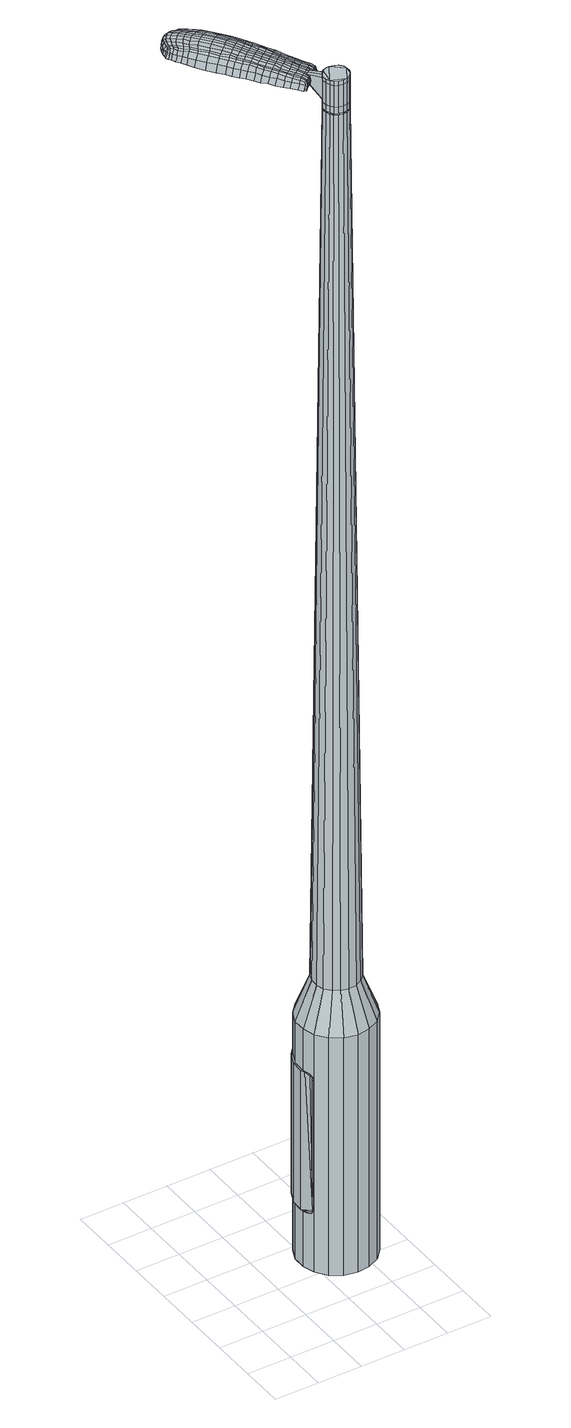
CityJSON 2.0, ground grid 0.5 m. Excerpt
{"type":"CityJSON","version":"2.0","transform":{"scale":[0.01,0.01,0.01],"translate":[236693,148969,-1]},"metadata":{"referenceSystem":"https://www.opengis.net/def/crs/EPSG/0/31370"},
"CityObjects":{
"object1":{"type":"GenericCityObject","attributes":{"cluster":233,"mean_distance_to_centroid":0.171,"new_centroid_x":236694.35,"new_centroid_y":148970.23,"mean_distance_to_camera":6.38,"H1":1.44,"H2":1.39,"Z_final":109.86,"cluster2":-1,"proj_x":236698.28,"proj_y":148967.22,"id_line":81431,"bearing_l":37.39,"distance":4.95,"orientation":"left","G_obj":127.39},"geometry":[{"type":"MultiSurface","lod":"2","boundaries":[[[0,1,2,3]],[[1,4,5,2]],[[4,6,7,5]],[[6,8,9,7]],[[8,10,11,9]],[[10,12,13,11]],[[12,14,15,13]],[[14,16,17,15]],[[16,18,19,17]],[[18,20,21,19]],[[20,22,23,21]],[[22,24,25,23]],[[24,26,27,25]],[[26,28,29,27]],[[28,30,31,29]],[[30,32,33,31]],[[32,34,35,33]],[[34,0,3,35]],[[36,37,38,39]],[[38,40,41,42]],[[41,43,42]],[[42,44,45,46]],[[45,47,46]],[[46,48,49,50]],[[49,51,50]],[[42,46,50,38]],[[50,52,39,38]],[[53,36,39]],[[2,5,7,35]],[[7,9,11,15]],[[11,13,15]],[[15,17,19,23]],[[19,21,23]],[[23,25,27,31]],[[27,29,31]],[[15,23,31,7]],[[31,33,35,7]],[[3,2,35]],[[1,0,54,55]],[[0,34,56,54]],[[34,32,57,56]],[[32,30,58,57]],[[30,28,59,58]],[[28,26,60,59]],[[26,24,61,60]],[[24,22,62,61]],[[22,20,63,62]],[[20,18,64,63]],[[18,16,65,64]],[[16,14,66,65]],[[14,12,67,66]],[[12,10,68,67]],[[10,8,69,68]],[[8,6,70,69]],[[6,4,71,70]],[[4,1,55,71]],[[55,54,72,73]],[[54,56,74,72]],[[56,57,75,74]],[[57,58,76,75]],[[58,59,77,76]],[[59,60,78,77]],[[60,61,79,78]],[[61,62,80,79]],[[62,63,81,80]],[[63,64,82,81]],[[64,65,83,82]],[[65,66,84,83]],[[66,67,85,84]],[[67,68,86,85]],[[68,69,87,86]],[[69,70,88,87]],[[70,71,89,88]],[[71,55,73,89]],[[90,91,92,93]],[[94,95,91,90]],[[96,97,95,94]],[[98,99,97,96]],[[77,100,99,98]],[[101,102,100,77]],[[103,104,102,101]],[[80,105,104,103]],[[106,107,105,80]],[[108,109,107,106]],[[110,111,109,108]],[[112,113,111,110]],[[114,115,113,112]],[[116,117,115,114]],[[118,119,117,116]],[[120,121,119,118]],[[89,122,121,120]],[[93,92,122,89]],[[123,124,125,126]],[[127,123,126,128]],[[129,127,128,130]],[[131,129,130,132]],[[133,131,132,134]],[[135,133,134,136]],[[137,135,136,138]],[[139,137,138,140]],[[141,139,140,142]],[[143,141,142,144]],[[145,143,144,146]],[[147,145,146,148]],[[149,147,148,150]],[[151,149,150,152]],[[153,151,152,154]],[[155,153,154,156]],[[73,72,90,93]],[[72,74,94,90]],[[74,75,96,94]],[[75,76,98,96]],[[76,77,98]],[[78,101,77]],[[78,79,103,101]],[[79,80,103]],[[81,106,80]],[[81,82,108,106]],[[82,83,110,108]],[[83,84,112,110]],[[84,85,114,112]],[[85,86,116,114]],[[86,87,118,116]],[[87,88,120,118]],[[88,89,120]],[[73,93,89]],[[157,158,92,91]],[[158,122,92]],[[159,121,122]],[[159,160,119,121]],[[160,161,117,119]],[[161,162,115,117]],[[162,163,113,115]],[[163,164,111,113]],[[164,165,109,111]],[[165,166,107,109]],[[166,105,107]],[[167,104,105]],[[167,168,102,104]],[[168,100,102]],[[169,99,100]],[[169,170,97,99]],[[170,171,95,97]],[[171,157,91,95]],[[39,52,155,172]],[[158,157,173,156]],[[53,39,172,124]],[[157,171,125,173]],[[36,53,124,123]],[[171,170,126,125]],[[37,36,123,127]],[[170,169,128,126]],[[38,37,127,129]],[[169,100,130,128]],[[40,38,129,131]],[[100,168,132,130]],[[41,40,131,133]],[[168,167,134,132]],[[43,41,133,135]],[[167,105,136,134]],[[42,43,135,137]],[[105,166,138,136]],[[44,42,137,139]],[[166,165,140,138]],[[45,44,139,141]],[[165,164,142,140]],[[47,45,141,143]],[[164,163,144,142]],[[46,47,143,145]],[[163,162,146,144]],[[48,46,145,147]],[[162,161,148,146]],[[49,48,147,149]],[[161,160,150,148]],[[51,49,149,151]],[[160,159,152,150]],[[50,51,151,153]],[[159,122,154,152]],[[52,50,153,155]],[[122,158,156,154]],[[155,156,174,175]],[[156,173,176,174]],[[173,125,177,176]],[[125,124,178,177]],[[124,172,179,178]],[[172,155,175,179]],[[180,181,182,183]],[[184,180,183,185]],[[180,184,186,187]],[[181,180,187,188]],[[189,190,191,192]],[[193,189,192,194]],[[189,193,195,196]],[[190,189,196,197]],[[198,199,200,201]],[[202,198,201,203]],[[198,202,204,205]],[[199,198,205,206]],[[207,208,209,210]],[[211,207,210,212]],[[207,211,213,214]],[[208,207,214,215]],[[216,217,218,219]],[[220,216,219,221]],[[216,220,222,223]],[[217,216,223,224]],[[225,226,227,228]],[[229,225,228,230]],[[225,229,231,232]],[[226,225,232,233]],[[234,235,236,237]],[[226,234,237,227]],[[234,226,233,238]],[[235,234,238,239]],[[240,241,242,243]],[[235,240,243,236]],[[240,235,239,244]],[[241,240,244,245]],[[246,184,185,247]],[[241,246,247,242]],[[246,241,245,248]],[[184,246,248,186]],[[249,250,251,252]],[[253,249,252,254]],[[249,253,255,256]],[[250,249,256,257]],[[258,259,260,261]],[[250,258,261,251]],[[258,250,257,262]],[[259,258,262,263]],[[264,265,266,267]],[[259,264,267,260]],[[264,259,263,268]],[[265,264,268,269]],[[270,271,272,273]],[[265,270,273,266]],[[270,265,269,274]],[[271,270,274,275]],[[276,181,188,277]],[[271,276,277,272]],[[276,271,275,278]],[[181,276,278,182]],[[279,280,281,282]],[[283,279,282,284]],[[279,283,285,286]],[[280,279,286,287]],[[288,289,290,291]],[[280,288,291,281]],[[288,280,287,292]],[[289,288,292,293]],[[294,295,296,297]],[[289,294,297,290]],[[294,289,293,298]],[[295,294,298,299]],[[300,193,194,301]],[[295,300,301,296]],[[300,295,299,302]],[[193,300,302,195]],[[303,304,305,306]],[[307,303,306,308]],[[303,307,309,310]],[[304,303,310,311]],[[312,313,314,315]],[[304,312,315,305]],[[312,304,311,316]],[[313,312,316,317]],[[318,319,320,321]],[[313,318,321,314]],[[318,313,317,322]],[[319,318,322,323]],[[324,325,326,327]],[[319,324,327,320]],[[324,319,323,328]],[[325,324,328,329]],[[330,190,197,331]],[[325,330,331,326]],[[330,325,329,332]],[[190,330,332,191]],[[333,219,218,334]],[[335,333,334,336]],[[333,335,337,338]],[[219,333,338,221]],[[339,335,336,340]],[[341,339,340,342]],[[339,341,343,344]],[[335,339,344,337]],[[345,341,342,346]],[[347,345,346,348]],[[345,347,349,350]],[[341,345,350,343]],[[351,347,348,352]],[[353,351,352,354]],[[351,353,355,356]],[[347,351,356,349]],[[357,353,354,358]],[[208,357,358,209]],[[357,208,215,359]],[[353,357,359,355]],[[360,361,206,205]],[[362,360,205,204]],[[360,362,363,364]],[[361,360,364,365]],[[366,367,365,364]],[[368,366,364,363]],[[366,368,369,370]],[[367,366,370,371]],[[372,373,371,370]],[[374,372,370,369]],[[372,374,375,376]],[[373,372,376,377]],[[378,379,377,376]],[[380,378,376,375]],[[378,380,213,211]],[[379,378,211,212]],[[381,382,383,384]],[[283,381,384,285]],[[381,283,284,385]],[[382,381,385,386]],[[387,202,203,388]],[[382,387,388,383]],[[387,382,386,389]],[[202,387,389,204]],[[390,391,392,393]],[[229,390,393,231]],[[390,229,230,394]],[[391,390,394,395]],[[396,397,398,399]],[[391,396,399,392]],[[396,391,395,400]],[[397,396,400,401]],[[402,199,206,403]],[[397,402,403,398]],[[402,397,401,404]],[[199,402,404,200]],[[405,406,407,408]],[[187,405,408,188]],[[405,187,186,409]],[[406,405,409,410]],[[411,412,413,414]],[[406,411,414,407]],[[411,406,410,415]],[[412,411,415,416]],[[417,210,209,418]],[[412,417,418,413]],[[417,412,416,419]],[[210,417,419,212]],[[420,421,422,423]],[[192,420,423,194]],[[420,192,191,424]],[[421,420,424,425]],[[426,214,213,427]],[[421,426,427,422]],[[426,421,425,428]],[[214,426,428,215]],[[429,430,431,432]],[[307,429,432,309]],[[429,307,308,433]],[[430,429,433,434]],[[435,220,221,436]],[[430,435,436,431]],[[435,430,434,437]],[[220,435,437,222]],[[438,439,440,441]],[[253,438,441,255]],[[438,253,254,442]],[[439,438,442,443]],[[444,445,446,447]],[[439,444,447,440]],[[444,439,443,448]],[[445,444,448,449]],[[450,217,224,451]],[[445,450,451,446]],[[450,445,449,452]],[[217,450,452,218]],[[453,454,443,442]],[[252,453,442,254]],[[453,252,251,455]],[[454,453,455,456]],[[457,458,449,448]],[[454,457,448,443]],[[457,454,456,459]],[[458,457,459,460]],[[461,334,218,452]],[[458,461,452,449]],[[461,458,460,462]],[[334,461,462,336]],[[463,464,465,466]],[[310,463,466,311]],[[463,310,309,432]],[[464,463,432,431]],[[467,338,337,468]],[[464,467,468,465]],[[467,464,431,436]],[[338,467,436,221]],[[469,470,456,455]],[[261,469,455,251]],[[469,261,260,471]],[[470,469,471,472]],[[473,474,460,459]],[[470,473,459,456]],[[473,470,472,475]],[[474,473,475,476]],[[477,340,336,462]],[[474,477,462,460]],[[477,474,476,478]],[[340,477,478,342]],[[479,480,481,482]],[[316,479,482,317]],[[479,316,311,466]],[[480,479,466,465]],[[483,344,343,484]],[[480,483,484,481]],[[483,480,465,468]],[[344,483,468,337]],[[485,486,472,471]],[[267,485,471,260]],[[485,267,266,487]],[[486,485,487,488]],[[489,490,476,475]],[[486,489,475,472]],[[489,486,488,491]],[[490,489,491,492]],[[493,346,342,478]],[[490,493,478,476]],[[493,490,492,494]],[[346,493,494,348]],[[495,496,497,498]],[[322,495,498,323]],[[495,322,317,482]],[[496,495,482,481]],[[499,350,349,500]],[[496,499,500,497]],[[499,496,481,484]],[[350,499,484,343]],[[501,502,488,487]],[[273,501,487,266]],[[501,273,272,503]],[[502,501,503,504]],[[505,506,492,491]],[[502,505,491,488]],[[505,502,504,507]],[[506,505,507,508]],[[509,352,348,494]],[[506,509,494,492]],[[509,506,508,510]],[[352,509,510,354]],[[511,512,513,514]],[[328,511,514,329]],[[511,328,323,498]],[[512,511,498,497]],[[515,356,355,516]],[[512,515,516,513]],[[515,512,497,500]],[[356,515,500,349]],[[517,518,504,503]],[[277,517,503,272]],[[517,277,188,408]],[[518,517,408,407]],[[519,520,508,507]],[[518,519,507,504]],[[519,518,407,414]],[[520,519,414,413]],[[521,358,354,510]],[[520,521,510,508]],[[521,520,413,418]],[[358,521,418,209]],[[522,523,425,424]],[[332,522,424,191]],[[522,332,329,514]],[[523,522,514,513]],[[524,359,215,428]],[[523,524,428,425]],[[524,523,513,516]],[[359,524,516,355]],[[525,526,386,385]],[[282,525,385,284]],[[525,282,281,527]],[[526,525,527,528]],[[529,362,204,389]],[[526,529,389,386]],[[529,526,528,530]],[[362,529,530,363]],[[531,532,533,534]],[[232,531,534,233]],[[531,232,231,393]],[[532,531,393,392]],[[535,536,537,538]],[[532,535,538,533]],[[535,532,392,399]],[[536,535,399,398]],[[539,361,365,540]],[[536,539,540,537]],[[539,536,398,403]],[[361,539,403,206]],[[541,542,528,527]],[[291,541,527,281]],[[541,291,290,543]],[[542,541,543,544]],[[545,368,363,530]],[[542,545,530,528]],[[545,542,544,546]],[[368,545,546,369]],[[547,548,549,550]],[[238,547,550,239]],[[547,238,233,534]],[[548,547,534,533]],[[551,552,553,554]],[[548,551,554,549]],[[551,548,533,538]],[[552,551,538,537]],[[555,367,371,556]],[[552,555,556,553]],[[555,552,537,540]],[[367,555,540,365]],[[557,558,544,543]],[[297,557,543,290]],[[557,297,296,559]],[[558,557,559,560]],[[561,374,369,546]],[[558,561,546,544]],[[561,558,560,562]],[[374,561,562,375]],[[563,564,565,566]],[[244,563,566,245]],[[563,244,239,550]],[[564,563,550,549]],[[567,568,569,570]],[[564,567,570,565]],[[567,564,549,554]],[[568,567,554,553]],[[571,373,377,572]],[[568,571,572,569]],[[571,568,553,556]],[[373,571,556,371]],[[573,574,560,559]],[[301,573,559,296]],[[573,301,194,423]],[[574,573,423,422]],[[575,380,375,562]],[[574,575,562,560]],[[575,574,422,427]],[[380,575,427,213]],[[576,577,410,409]],[[248,576,409,186]],[[576,248,245,566]],[[577,576,566,565]],[[578,579,416,415]],[[577,578,415,410]],[[578,577,565,570]],[[579,578,570,569]],[[580,379,212,419]],[[579,580,419,416]],[[580,579,569,572]],[[379,580,572,377]],[[581,582,583,584]],[[584,583,585,586]],[[587,585,583,588]],[[588,583,582,589]],[[590,591,592,593]],[[593,592,594,595]],[[596,594,592,597]],[[597,592,591,598]],[[599,600,601,602]],[[602,601,603,604]],[[605,603,601,606]],[[606,601,600,607]],[[608,609,610,611]],[[611,610,612,613]],[[614,612,610,615]],[[615,610,609,616]],[[617,618,619,620]],[[620,619,621,622]],[[623,621,619,624]],[[624,619,618,625]],[[626,627,628,629]],[[629,628,630,631]],[[632,630,628,633]],[[633,628,627,634]],[[635,636,637,638]],[[638,637,627,626]],[[634,627,637,639]],[[639,637,636,640]],[[641,642,643,644]],[[644,643,636,635]],[[640,636,643,645]],[[645,643,642,646]],[[586,585,647,648]],[[648,647,642,641]],[[646,642,647,649]],[[649,647,585,587]],[[650,651,652,653]],[[653,652,654,655]],[[656,654,652,657]],[[657,652,651,658]],[[659,660,661,662]],[[662,661,651,650]],[[658,651,661,663]],[[663,661,660,664]],[[665,666,667,668]],[[668,667,660,659]],[[664,660,667,669]],[[669,667,666,670]],[[671,672,673,674]],[[674,673,666,665]],[[670,666,673,675]],[[675,673,672,676]],[[589,582,677,678]],[[678,677,672,671]],[[676,672,677,679]],[[679,677,582,581]],[[680,681,682,683]],[[683,682,684,685]],[[686,684,682,687]],[[687,682,681,688]],[[689,690,691,692]],[[692,691,681,680]],[[688,681,691,693]],[[693,691,690,694]],[[695,696,697,698]],[[698,697,690,689]],[[694,690,697,699]],[[699,697,696,700]],[[595,594,701,702]],[[702,701,696,695]],[[700,696,701,703]],[[703,701,594,596]],[[704,705,706,707]],[[707,706,708,709]],[[710,708,706,711]],[[711,706,705,712]],[[713,714,715,716]],[[716,715,705,704]],[[712,705,715,717]],[[717,715,714,718]],[[719,720,721,722]],[[722,721,714,713]],[[718,714,721,723]],[[723,721,720,724]],[[725,726,727,728]],[[728,727,720,719]],[[724,720,727,729]],[[729,727,726,730]],[[598,591,731,732]],[[732,731,726,725]],[[730,726,731,733]],[[733,731,591,590]],[[617,620,734,735]],[[735,734,736,737]],[[738,736,734,178]],[[178,734,620,622]],[[737,736,739,740]],[[740,739,741,742]],[[743,741,739,744]],[[744,739,736,738]],[[742,741,745,746]],[[746,745,747,748]],[[749,747,745,750]],[[750,745,741,743]],[[748,747,751,752]],[[752,751,753,754]],[[755,753,751,756]],[[756,751,747,749]],[[754,753,757,758]],[[758,757,609,608]],[[616,609,757,759]],[[759,757,753,755]],[[607,760,761,606]],[[606,761,762,605]],[[763,762,761,764]],[[764,761,760,765]],[[765,766,767,764]],[[764,767,768,763]],[[769,768,767,770]],[[770,767,766,771]],[[771,772,773,770]],[[770,773,774,769]],[[775,774,773,776]],[[776,773,772,777]],[[777,778,779,776]],[[776,779,780,775]],[[614,780,779,612]],[[612,779,778,613]],[[781,782,783,784]],[[784,783,684,686]],[[685,684,783,785]],[[785,783,782,786]],[[604,603,787,788]],[[788,787,782,781]],[[786,782,787,789]],[[789,787,603,605]],[[790,791,792,793]],[[793,792,630,632]],[[631,630,792,794]],[[794,792,791,795]],[[796,797,798,799]],[[799,798,791,790]],[[795,791,798,800]],[[800,798,797,801]],[[607,600,802,803]],[[803,802,797,796]],[[801,797,802,804]],[[804,802,600,599]],[[805,806,807,808]],[[808,807,588,589]],[[587,588,807,809]],[[809,807,806,810]],[[811,812,813,814]],[[814,813,806,805]],[[810,806,813,815]],[[815,813,812,816]],[[608,611,817,818]],[[818,817,812,811]],[[816,812,817,819]],[[819,817,611,613]],[[820,821,822,823]],[[823,822,593,595]],[[590,593,822,824]],[[824,822,821,825]],[[614,615,826,827]],[[827,826,821,820]],[[825,821,826,828]],[[828,826,615,616]],[[829,830,831,832]],[[832,831,708,710]],[[709,708,831,833]],[[833,831,830,834]],[[622,621,835,836]],[[836,835,830,829]],[[834,830,835,837]],[[837,835,621,623]],[[838,839,840]],[[840,839,654,656]],[[655,654,839,841]],[[841,839,838,842]],[[843,844,845,846]],[[846,845,838,840]],[[842,838,845,847]],[[847,845,844,848]],[[625,618,849,850]],[[850,849,844,843]],[[848,844,849,851]],[[851,849,618,617]],[[842,852,841]],[[841,852,653,655]],[[650,653,852,853]],[[853,852,854]],[[848,855,856,847]],[[847,856,852,842]],[[854,852,856,857]],[[857,856,855,858]],[[617,735,175,851]],[[851,175,855,848]],[[858,855,175,859]],[[859,175,735,737]],[[860,861,862,863]],[[863,862,711,712]],[[710,711,862,832]],[[832,862,861,829]],[[738,178,864,865]],[[865,864,861,860]],[[829,861,864,836]],[[836,864,178,622]],[[854,866,867,853]],[[853,867,662,650]],[[659,662,867,868]],[[868,867,866,869]],[[858,870,871,857]],[[857,871,866,854]],[[869,866,871,872]],[[872,871,870,873]],[[737,740,874,859]],[[859,874,870,858]],[[873,870,874,875]],[[875,874,740,742]],[[876,877,878,879]],[[879,878,717,718]],[[712,717,878,863]],[[863,878,877,860]],[[743,744,880,881]],[[881,880,877,876]],[[860,877,880,865]],[[865,880,744,738]],[[869,882,868]],[[868,882,668,659]],[[665,668,882,883]],[[883,882,884]],[[873,885,886,872]],[[872,886,882,869]],[[884,882,886,887]],[[887,886,885,888]],[[742,746,889,875]],[[875,889,885,873]],[[888,885,889,890]],[[890,889,746,748]],[[891,892,893,894]],[[894,893,723,724]],[[718,723,893,879]],[[879,893,892,876]],[[749,750,895,896]],[[896,895,892,891]],[[876,892,895,881]],[[881,895,750,743]],[[884,897,898,883]],[[883,898,674,665]],[[671,674,898,899]],[[899,898,897,900]],[[888,901,902,887]],[[887,902,897,884]],[[900,897,902,903]],[[903,902,901,904]],[[748,752,905,890]],[[890,905,901,888]],[[904,901,905,906]],[[906,905,752,754]],[[907,908,909,910]],[[910,909,729,730]],[[724,729,909,894]],[[894,909,908,891]],[[755,756,911,912]],[[912,911,908,907]],[[891,908,911,896]],[[896,911,756,749]],[[900,913,914,899]],[[899,914,678,671]],[[589,678,914,808]],[[808,914,913,805]],[[904,915,916,903]],[[903,916,913,900]],[[805,913,916,814]],[[814,916,915,811]],[[754,758,917,906]],[[906,917,915,904]],[[811,915,917,818]],[[818,917,758,608]],[[825,918,919,824]],[[824,919,733,590]],[[730,733,919,910]],[[910,919,918,907]],[[616,759,920,828]],[[828,920,918,825]],[[907,918,920,912]],[[912,920,759,755]],[[786,921,922,785]],[[785,922,683,685]],[[680,683,922,923]],[[923,922,921,924]],[[605,762,925,789]],[[789,925,921,786]],[[924,921,925,926]],[[926,925,762,763]],[[927,928,929,930]],[[930,929,633,634]],[[632,633,929,793]],[[793,929,928,790]],[[931,932,933,934]],[[934,933,928,927]],[[790,928,933,799]],[[799,933,932,796]],[[765,760,935,936]],[[936,935,932,931]],[[796,932,935,803]],[[803,935,760,607]],[[924,937,938,923]],[[923,938,692,680]],[[689,692,938,939]],[[939,938,937,940]],[[763,768,941,926]],[[926,941,937,924]],[[940,937,941,942]],[[942,941,768,769]],[[943,944,945,946]],[[946,945,639,640]],[[634,639,945,930]],[[930,945,944,927]],[[947,948,949,950]],[[950,949,944,943]],[[927,944,949,934]],[[934,949,948,931]],[[771,766,951,952]],[[952,951,948,947]],[[931,948,951,936]],[[936,951,766,765]],[[940,953,954,939]],[[939,954,698,689]],[[695,698,954,955]],[[955,954,953,956]],[[769,774,957,942]],[[942,957,953,940]],[[956,953,957,958]],[[958,957,774,775]],[[959,960,961,962]],[[962,961,645,646]],[[640,645,961,946]],[[946,961,960,943]],[[963,964,965,966]],[[966,965,960,959]],[[943,960,965,950]],[[950,965,964,947]],[[777,772,967,968]],[[968,967,964,963]],[[947,964,967,952]],[[952,967,772,771]],[[956,969,970,955]],[[955,970,702,695]],[[595,702,970,823]],[[823,970,969,820]],[[775,780,971,958]],[[958,971,969,956]],[[820,969,971,827]],[[827,971,780,614]],[[810,972,973,809]],[[809,973,649,587]],[[646,649,973,962]],[[962,973,972,959]],[[816,974,975,815]],[[815,975,972,810]],[[959,972,975,966]],[[966,975,974,963]],[[613,778,976,819]],[[819,976,974,816]],[[963,974,976,968]],[[968,976,778,777]],[[581,584,183,182]],[[584,586,185,183]],[[596,597,196,195]],[[597,598,197,196]],[[599,602,201,200]],[[602,604,203,201]],[[623,624,223,222]],[[624,625,224,223]],[[626,629,228,227]],[[629,631,230,228]],[[635,638,237,236]],[[638,626,227,237]],[[641,644,243,242]],[[644,635,236,243]],[[586,648,247,185]],[[648,641,242,247]],[[656,657,256,255]],[[657,658,257,256]],[[658,663,262,257]],[[663,664,263,262]],[[664,669,268,263]],[[669,670,269,268]],[[670,675,274,269]],[[675,676,275,274]],[[676,679,278,275]],[[679,581,182,278]],[[686,687,286,285]],[[687,688,287,286]],[[688,693,292,287]],[[693,694,293,292]],[[694,699,298,293]],[[699,700,299,298]],[[700,703,302,299]],[[703,596,195,302]],[[704,707,306,305]],[[707,709,308,306]],[[713,716,315,314]],[[716,704,305,315]],[[719,722,321,320]],[[722,713,314,321]],[[725,728,327,326]],[[728,719,320,327]],[[598,732,331,197]],[[732,725,326,331]],[[781,784,384,383]],[[784,686,285,384]],[[604,788,388,203]],[[788,781,383,388]],[[631,794,394,230]],[[794,795,395,394]],[[795,800,400,395]],[[800,801,401,400]],[[801,804,404,401]],[[804,599,200,404]],[[709,833,433,308]],[[833,834,434,433]],[[834,837,437,434]],[[837,623,222,437]],[[840,441,440]],[[840,656,255,441]],[[843,846,447,446]],[[846,840,440,447]],[[625,850,451,224]],[[850,843,446,451]],[[977,978,979,980]],[[981,982,980,979]],[[983,984,985,986]],[[987,988,989,990]],[[978,991,992,979]],[[993,981,979,992]],[[994,983,986,995]],[[996,997,988,987]],[[991,998,999,992]],[[999,1000,993,992]],[[1001,994,995,1002]],[[1003,997,996,1004]],[[998,1005,1006,999]],[[1006,1007,1000,999]],[[1008,1001,1002,1009]],[[1010,1003,1004,1011]],[[1012,1013,1014,1015]],[[1016,1017,1013,1012]],[[1016,1018,1019,1017]],[[1018,1020,1021,1019]],[[1022,1023,1024,1025]],[[1026,1027,1023,1022]],[[1028,1029,1027,1026]],[[1030,1031,1029,1028]],[[1025,1014,1013,1022]],[[1022,1013,1017,1026]],[[1017,1019,1028,1026]],[[1019,1021,1030,1028]],[[986,985,982,981]],[[995,986,981,993]],[[1000,1002,995,993]],[[1007,1009,1002,1000]],[[987,990,984,983]],[[996,987,983,994]],[[1004,996,994,1001]],[[1011,1004,1001,1008]],[[988,1012,1015,989]],[[997,1016,1012,988]],[[1018,1016,997,1003]],[[1020,1018,1003,1010]],[[1032,1033,1034,1035]],[[1034,1036,1037,1038]],[[1034,1038,1039,1040]],[[1034,1040,1035]],[[1041,1032,1035,1042]],[[1043,1042,1035,1044]],[[1045,1044,1035]],[[1046,1034,1033,1047]],[[1048,1046,1047,1049]],[[1050,1048,1049,1051]],[[1052,1050,1051,1053]],[[1054,1052,1053,1055]],[[1055,1056,1057,1058]],[[1055,1058,1059,1060]],[[1055,1060,1061,1062]],[[1061,1063,1064,1065]],[[1061,1065,1066,1067]],[[1061,1067,1062]],[[1055,1062,1054]],[[1068,1069,1033,1032]],[[1070,1071,1036,1034]],[[1072,1073,1045,1035]],[[1069,1074,1047,1033]],[[1075,1070,1034,1046]],[[1074,1076,1049,1047]],[[1077,1075,1046,1048]],[[1076,1078,1051,1049]],[[1079,1077,1048,1050]],[[1078,1080,1053,1051]],[[1081,1079,1050,1052]],[[1080,1082,1055,1053]],[[1083,1081,1052,1054]],[[1082,1084,1056,1055]],[[1085,1086,1063,1061]],[[1087,1083,1054,1062]],[[1057,1056,1084,1088]],[[1058,1057,1088,1089]],[[1059,1058,1089,1090]],[[1060,1059,1090,1091]],[[1061,1060,1091,1085]],[[1092,1068,1032,1041]],[[1093,1092,1041,1042]],[[1094,1093,1042,1043]],[[1095,1094,1043,1044]],[[1073,1095,1044,1045]],[[1037,1036,1071,1096]],[[1064,1063,1086,1097]],[[1038,1037,1096,1098]],[[1039,1038,1098,1099]],[[1040,1039,1099,1100]],[[1035,1040,1100,1072]],[[1065,1064,1097,1101]],[[1066,1065,1101,1102]],[[1067,1066,1102,1103]],[[1062,1067,1103,1087]]]}]}
},
"vertices":[
[107,157,384],[120,163,384],[120,163,96],[107,157,96],[134,165,384],[134,165,96],[149,162,384],[149,162,96],[161,154,384],[161,154,96],[170,143,384],[170,143,96],[175,128,384],[175,128,96],[174,114,384],[174,114,96],[168,100,384],[168,100,96],[158,89,384],[158,89,96],[145,83,384],[145,83,96],[131,81,384],[131,81,96],[116,84,384],[116,84,96],[104,92,384],[104,92,96],[95,104,384],[95,104,96],[91,118,384],[91,118,96],[91,132,384],[91,132,96],[97,146,384],[97,146,96],[119,126,1524],[119,121,1524],[121,117,1524],[124,134,1524],[123,113,1524],[127,111,1524],[137,110,1524],[132,110,1524],[141,112,1524],[144,116,1524],[146,125,1524],[146,120,1524],[145,129,1524],[142,133,1524],[133,136,1524],[138,135,1524],[129,136,1524],[121,130,1524],[117,143,429],[125,147,429],[111,137,429],[108,129,429],[108,120,429],[110,111,429],[116,105,429],[123,100,429],[131,98,429],[140,99,429],[148,103,429],[154,109,429],[157,118,429],[158,126,429],[155,135,429],[150,142,429],[142,146,429],[134,148,429],[124,134,1483],[129,136,1483],[121,130,1483],[119,126,1483],[119,121,1483],[121,117,1483],[123,113,1483],[127,111,1483],[132,110,1483],[137,110,1483],[141,112,1483],[144,116,1483],[146,120,1483],[146,125,1483],[145,129,1483],[142,133,1483],[138,135,1483],[133,136,1483],[125,133,1483],[125,133,1485],[129,135,1485],[129,135,1483],[122,130,1483],[122,130,1485],[120,126,1483],[120,126,1485],[120,121,1483],[120,121,1485],[121,117,1485],[124,114,1483],[124,114,1485],[128,111,1483],[128,111,1485],[132,110,1485],[136,111,1483],[136,111,1485],[140,113,1483],[140,113,1485],[143,116,1483],[143,116,1485],[145,120,1483],[145,120,1485],[145,125,1483],[145,125,1485],[144,129,1483],[144,129,1485],[141,133,1483],[141,133,1485],[137,135,1483],[137,135,1485],[133,136,1485],[119,126,1519],[121,130,1519],[121,130,1493],[119,126,1493],[119,121,1519],[119,121,1493],[121,117,1519],[121,117,1493],[123,113,1519],[123,113,1493],[127,111,1519],[127,111,1493],[132,110,1519],[132,110,1493],[137,110,1519],[137,110,1493],[141,112,1519],[141,112,1493],[144,116,1519],[144,116,1493],[146,120,1519],[146,120,1493],[146,125,1519],[146,125,1493],[145,129,1519],[145,129,1493],[142,133,1519],[142,133,1493],[138,135,1519],[138,135,1493],[133,136,1519],[133,136,1493],[129,136,1519],[129,136,1493],[124,134,1485],[129,136,1485],[138,135,1485],[142,133,1485],[145,129,1485],[146,125,1485],[146,120,1485],[144,116,1485],[141,112,1485],[137,110,1485],[127,111,1485],[123,113,1485],[119,121,1485],[119,126,1485],[121,130,1485],[124,134,1519],[124,134,1493],[116,151,1513],[116,151,1518],[113,149,1513],[110,147,1513],[110,147,1518],[113,149,1518],[84,219,1519],[88,213,1518],[88,215,1509],[84,221,1510],[79,226,1519],[79,228,1510],[78,225,1526],[83,218,1525],[87,212,1525],[53,196,1519],[57,191,1518],[59,191,1525],[55,196,1525],[47,203,1519],[49,203,1526],[45,203,1510],[51,196,1510],[55,191,1509],[22,265,1519],[25,267,1519],[25,268,1513],[22,266,1513],[20,262,1519],[19,262,1513],[21,261,1524],[23,264,1524],[26,266,1524],[67,206,1530],[72,200,1529],[74,202,1529],[70,208,1530],[62,213,1531],[64,216,1531],[59,211,1530],[64,204,1530],[69,198,1529],[116,142,1512],[119,144,1512],[118,145,1517],[116,143,1517],[114,140,1512],[113,141,1517],[113,141,1506],[116,143,1506],[118,145,1506],[47,265,1519],[49,263,1519],[49,265,1512],[47,267,1512],[45,267,1518],[45,269,1512],[44,266,1522],[46,265,1523],[48,262,1524],[52,260,1519],[56,255,1519],[56,257,1512],[53,261,1512],[51,259,1524],[55,254,1525],[60,251,1519],[65,245,1519],[65,247,1511],[60,253,1511],[59,250,1526],[64,243,1526],[72,236,1519],[72,238,1510],[71,234,1526],[125,158,1513],[121,164,1513],[120,163,1518],[125,157,1517],[128,153,1512],[127,154,1516],[128,155,1506],[125,160,1507],[121,166,1507],[117,171,1514],[112,177,1515],[112,175,1520],[116,169,1519],[117,172,1507],[113,179,1507],[108,183,1515],[104,189,1516],[103,188,1522],[108,182,1521],[109,185,1508],[105,191,1508],[100,195,1517],[96,202,1517],[95,200,1524],[99,194,1523],[100,197,1508],[96,203,1509],[92,208,1518],[91,206,1524],[92,209,1509],[18,244,1519],[19,242,1519],[21,242,1524],[19,245,1523],[17,247,1518],[18,247,1522],[15,247,1512],[16,244,1512],[18,242,1512],[22,237,1519],[25,233,1519],[26,233,1525],[23,238,1524],[20,237,1512],[23,233,1512],[28,228,1519],[33,221,1519],[35,221,1526],[30,228,1526],[27,228,1511],[31,221,1511],[40,212,1519],[42,212,1526],[38,212,1510],[101,140,1513],[96,146,1513],[94,146,1507],[99,140,1507],[105,136,1512],[103,136,1506],[105,137,1516],[102,140,1517],[97,146,1518],[91,151,1514],[86,157,1515],[84,157,1507],[89,151,1507],[92,151,1519],[88,157,1520],[81,163,1515],[76,168,1516],[74,168,1508],[79,163,1508],[83,163,1521],[78,168,1522],[72,174,1517],[67,180,1517],[65,180,1509],[70,174,1508],[73,174,1523],[69,180,1524],[62,185,1518],[60,185,1509],[64,185,1524],[112,147,1519],[115,149,1519],[108,153,1520],[110,155,1520],[106,152,1520],[110,146,1519],[103,159,1522],[106,161,1522],[99,165,1523],[101,167,1523],[96,163,1523],[101,157,1521],[94,171,1524],[97,173,1524],[90,177,1525],[92,179,1525],[87,175,1525],[92,169,1524],[85,183,1526],[88,185,1526],[81,189,1527],[83,191,1527],[78,187,1527],[83,181,1526],[76,195,1528],[79,196,1528],[73,192,1528],[25,261,1527],[28,264,1527],[22,258,1526],[25,255,1527],[28,258,1528],[31,260,1528],[32,253,1529],[35,255,1529],[29,250,1528],[33,244,1530],[36,247,1530],[39,249,1530],[40,241,1531],[43,243,1531],[37,238,1530],[43,231,1531],[46,234,1531],[49,236,1531],[54,224,1531],[57,226,1531],[51,221,1531],[16,249,1518],[16,252,1519],[15,252,1513],[15,249,1513],[18,248,1523],[18,251,1523],[18,257,1519],[17,257,1513],[19,256,1524],[43,268,1518],[40,269,1518],[40,267,1523],[43,267,1523],[43,270,1513],[40,270,1513],[36,269,1519],[32,270,1519],[33,268,1524],[37,268,1523],[36,271,1513],[32,270,1513],[29,269,1519],[29,267,1524],[28,270,1513],[82,216,1528],[80,215,1528],[84,210,1528],[86,211,1527],[77,224,1528],[75,223,1529],[78,214,1529],[75,212,1530],[80,206,1529],[82,208,1528],[73,221,1529],[70,219,1530],[73,210,1530],[77,204,1529],[67,218,1531],[56,197,1528],[58,199,1529],[52,205,1529],[50,204,1528],[61,191,1527],[62,193,1528],[61,201,1529],[55,208,1530],[65,195,1528],[107,135,1512],[108,136,1512],[108,137,1517],[107,136,1517],[106,135,1506],[107,136,1506],[111,138,1512],[111,139,1517],[110,139,1506],[128,151,1512],[127,150,1512],[127,151,1506],[128,152,1506],[127,152,1517],[126,151,1517],[125,149,1512],[123,147,1512],[123,148,1506],[125,150,1506],[124,149,1517],[122,148,1517],[121,145,1512],[120,146,1506],[120,146,1517],[124,156,1519],[122,155,1519],[119,162,1520],[118,161,1520],[121,154,1519],[119,152,1519],[116,160,1520],[114,158,1520],[117,151,1519],[112,157,1520],[103,141,1519],[105,142,1519],[100,148,1520],[98,146,1520],[107,144,1519],[103,149,1520],[115,168,1521],[114,167,1521],[111,174,1522],[110,173,1522],[112,166,1521],[110,164,1521],[108,172,1522],[105,170,1523],[108,163,1522],[103,169,1523],[94,152,1521],[95,153,1521],[91,159,1522],[89,158,1522],[98,155,1521],[93,161,1522],[107,181,1523],[105,179,1523],[103,187,1524],[101,186,1524],[103,178,1523],[101,176,1524],[99,184,1525],[97,182,1525],[99,175,1524],[94,180,1525],[84,163,1523],[86,165,1523],[81,170,1524],[79,169,1524],[89,167,1524],[84,173,1525],[98,193,1525],[97,192,1525],[94,199,1526],[93,198,1526],[95,190,1526],[92,188,1526],[91,196,1527],[88,194,1527],[90,186,1526],[86,192,1527],[75,175,1525],[76,176,1525],[72,182,1526],[70,180,1526],[79,178,1526],[75,184,1527],[90,205,1527],[88,204,1527],[86,202,1527],[84,200,1528],[81,198,1528],[65,186,1527],[67,187,1527],[70,190,1528],[19,247,1525],[19,249,1525],[21,244,1526],[21,246,1526],[20,254,1526],[23,250,1527],[44,265,1525],[42,266,1525],[44,263,1526],[47,262,1525],[38,266,1525],[35,266,1526],[37,263,1527],[41,263,1526],[31,265,1526],[34,262,1527],[24,239,1526],[24,242,1527],[27,234,1527],[28,236,1528],[26,246,1528],[30,240,1529],[50,258,1526],[48,259,1527],[52,254,1528],[54,254,1527],[45,259,1527],[41,258,1528],[46,252,1529],[49,253,1528],[38,257,1528],[42,251,1530],[31,229,1528],[32,231,1529],[36,222,1528],[37,224,1529],[34,235,1529],[40,228,1530],[58,249,1528],[56,249,1528],[61,242,1529],[63,243,1528],[53,248,1529],[50,247,1530],[55,240,1530],[58,241,1530],[47,245,1530],[52,238,1531],[43,213,1529],[45,215,1529],[47,218,1530],[70,233,1528],[68,232,1529],[65,231,1530],[63,230,1530],[60,228,1531],[86,214,1509],[86,212,1518],[82,218,1518],[82,220,1509],[77,225,1519],[77,227,1510],[76,223,1525],[81,217,1525],[85,211,1525],[61,192,1525],[59,192,1518],[54,197,1518],[56,198,1525],[49,204,1519],[51,204,1525],[47,204,1510],[52,197,1509],[57,192,1509],[26,266,1513],[26,265,1519],[24,263,1519],[23,264,1513],[22,260,1519],[21,261,1513],[22,259,1524],[25,262,1524],[27,264,1524],[74,203,1528],[72,201,1528],[67,207,1529],[70,208,1529],[62,214,1529],[64,216,1529],[59,211,1529],[64,204,1529],[69,199,1528],[117,146,1516],[117,146,1512],[115,144,1512],[115,145,1516],[113,142,1512],[112,143,1516],[112,143,1506],[114,145,1506],[117,146,1506],[48,263,1512],[48,262,1519],[45,264,1518],[46,265,1512],[44,265,1518],[44,267,1512],[43,264,1522],[45,263,1523],[47,261,1523],[55,256,1512],[55,254,1519],[51,258,1519],[51,260,1512],[50,257,1524],[54,253,1525],[64,245,1511],[63,244,1519],[58,250,1519],[59,252,1511],[58,248,1525],[62,242,1526],[70,235,1519],[70,236,1510],[69,233,1526],[119,162,1518],[119,163,1513],[123,157,1513],[123,156,1517],[126,153,1512],[125,153,1515],[126,154,1506],[124,159,1506],[119,165,1507],[110,175,1520],[111,176,1514],[115,170,1514],[114,168,1519],[115,171,1507],[111,178,1507],[102,187,1522],[102,188,1516],[107,182,1515],[106,181,1521],[107,184,1508],[103,190,1508],[94,199,1523],[94,200,1517],[98,194,1516],[98,193,1522],[99,196,1508],[95,202,1508],[90,206,1517],[89,205,1524],[91,208,1509],[22,243,1523],[21,242,1519],[19,245,1518],[21,246,1523],[19,247,1518],[20,247,1522],[17,247,1512],[18,245,1512],[19,242,1512],[28,234,1525],[27,234,1519],[24,238,1519],[25,239,1524],[22,238,1512],[25,234,1512],[36,223,1526],[35,222,1519],[30,229,1519],[32,229,1525],[28,229,1511],[33,223,1511],[42,213,1519],[43,213,1526],[40,213,1510],[96,147,1507],[97,147,1513],[102,141,1513],[101,141,1506],[106,138,1512],[104,138,1506],[106,139,1515],[103,142,1517],[99,147,1518],[86,158,1507],[88,158,1514],[92,153,1514],[91,153,1507],[94,153,1519],[89,159,1520],[76,170,1508],[78,170,1516],[83,164,1515],[81,164,1508],[84,164,1521],[79,170,1522],[66,181,1508],[68,181,1517],[73,175,1516],[71,175,1508],[75,175,1522],[70,181,1523],[63,186,1517],[62,187,1509],[65,187,1524],[112,148,1518],[114,150,1518],[108,154,1519],[110,155,1519],[105,152,1519],[103,160,1520],[105,161,1520],[99,166,1521],[101,167,1521],[96,164,1521],[101,158,1520],[94,172,1523],[96,173,1523],[89,177,1524],[92,179,1524],[87,176,1524],[92,170,1523],[85,183,1525],[87,185,1525],[80,189,1526],[83,191,1526],[78,187,1526],[82,181,1525],[76,195,1527],[78,197,1527],[73,193,1527],[29,262,1526],[26,260,1526],[24,258,1525],[26,254,1526],[28,257,1526],[31,259,1526],[35,254,1528],[32,252,1528],[30,249,1527],[34,244,1528],[36,247,1529],[39,249,1529],[44,243,1530],[41,241,1530],[38,238,1529],[43,231,1530],[46,234,1530],[49,236,1530],[57,226,1530],[54,224,1530],[51,221,1530],[17,252,1513],[19,252,1518],[18,249,1518],[17,249,1512],[20,248,1523],[20,251,1523],[20,256,1519],[19,256,1513],[21,255,1523],[40,265,1523],[40,267,1518],[42,266,1518],[42,265,1523],[42,267,1512],[40,268,1512],[33,266,1523],[33,267,1519],[36,267,1519],[37,266,1523],[36,268,1513],[32,268,1513],[29,267,1519],[30,266,1524],[29,267,1513],[84,209,1527],[80,215,1527],[81,216,1527],[85,210,1526],[76,223,1527],[74,222,1528],[79,206,1528],[75,212,1528],[77,214,1528],[81,208,1527],[72,221,1528],[69,219,1529],[72,210,1529],[76,204,1528],[67,218,1529],[53,206,1528],[58,199,1527],[57,198,1527],[52,205,1527],[61,193,1526],[63,194,1527],[61,202,1528],[56,209,1528],[66,196,1527],[107,139,1516],[107,138,1512],[106,137,1512],[106,138,1516],[105,137,1506],[106,138,1506],[110,140,1512],[110,141,1516],[109,140,1506],[125,152,1512],[126,152,1512],[126,153,1506],[125,152,1516],[124,152,1516],[121,150,1506],[121,149,1512],[124,150,1512],[124,152,1506],[123,151,1516],[121,149,1516],[119,147,1512],[119,148,1506],[119,148,1516],[122,156,1518],[118,162,1519],[118,161,1519],[118,153,1518],[120,154,1518],[116,160,1519],[114,159,1519],[112,157,1519],[100,148,1519],[104,143,1518],[104,142,1518],[99,147,1519],[107,144,1518],[102,150,1519],[113,168,1520],[114,168,1520],[110,174,1521],[109,174,1521],[109,165,1520],[111,166,1520],[107,172,1521],[105,171,1521],[107,163,1520],[103,169,1521],[90,160,1521],[95,154,1520],[94,153,1520],[89,159,1521],[98,156,1520],[93,162,1521],[105,180,1522],[101,186,1523],[100,186,1523],[101,177,1522],[103,178,1522],[98,184,1523],[96,183,1524],[98,175,1523],[94,181,1524],[81,171,1523],[86,165,1522],[85,165,1522],[80,170,1523],[88,167,1522],[84,173,1523],[96,192,1524],[97,192,1524],[93,198,1525],[92,198,1525],[92,189,1525],[94,190,1524],[90,196,1525],[88,194,1526],[90,187,1525],[85,193,1526],[72,182,1525],[76,177,1524],[75,176,1524],[71,181,1525],[79,179,1524],[75,185,1525],[88,204,1526],[89,204,1526],[83,200,1527],[86,202,1526],[81,199,1527],[67,188,1526],[66,187,1526],[70,190,1526],[21,249,1524],[21,247,1524],[22,244,1525],[23,246,1525],[22,253,1525],[24,250,1525],[44,262,1525],[41,264,1524],[43,263,1524],[46,261,1525],[37,262,1526],[35,265,1525],[38,264,1524],[41,262,1525],[32,264,1525],[34,261,1526],[26,242,1526],[25,240,1526],[29,235,1526],[29,237,1527],[27,246,1526],[31,240,1527],[51,253,1527],[47,258,1526],[49,257,1526],[53,253,1526],[45,252,1528],[41,257,1527],[44,257,1526],[48,252,1527],[38,256,1527],[42,250,1528],[33,231,1527],[32,230,1527],[37,223,1527],[38,225,1528],[35,235,1528],[40,228,1529],[60,241,1528],[55,248,1527],[57,248,1527],[62,242,1527],[55,239,1529],[49,246,1529],[53,247,1528],[58,241,1528],[46,245,1529],[52,238,1530],[45,215,1528],[44,214,1528],[48,218,1529],[67,232,1528],[69,232,1528],[62,229,1529],[65,231,1529],[59,228,1530],[126,154,1508],[121,150,1508],[102,176,1509],[109,181,1509],[90,194,1510],[97,199,1510],[66,226,1512],[74,231,1512],[85,217,1511],[77,211,1511],[55,240,1513],[47,250,1514],[54,256,1514],[63,246,1513],[116,146,1508],[96,171,1509],[83,189,1510],[59,220,1512],[70,206,1511],[48,234,1513],[40,245,1514],[110,141,1508],[90,167,1509],[76,183,1510],[51,214,1512],[62,200,1511],[33,240,1514],[40,229,1513],[105,137,1508],[83,162,1509],[69,178,1510],[44,209,1512],[55,194,1511],[26,234,1514],[33,223,1513],[38,261,1514],[34,264,1514],[40,268,1514],[45,266,1514],[32,256,1514],[29,259,1514],[25,251,1514],[23,255,1514],[18,245,1514],[17,251,1514],[29,266,1515],[25,266,1515],[26,267,1515],[33,268,1515],[26,263,1515],[24,266,1515],[22,261,1515],[23,265,1515],[19,258,1515],[22,264,1515],[90,114,334],[89,119,334],[89,119,165],[93,105,171],[90,114,165],[91,111,165],[92,108,166],[93,106,167],[93,105,169],[91,111,334],[92,108,333],[93,106,332],[93,105,331],[93,105,328],[90,133,165],[90,133,334],[96,147,165],[96,147,334],[106,158,165],[106,158,334],[119,165,165],[119,165,334],[134,167,165],[134,167,334],[138,166,334],[142,165,334],[145,165,333],[147,164,332],[148,164,331],[149,164,328],[138,166,165],[149,164,171],[148,164,169],[147,164,167],[145,165,166],[142,165,165],[93,115,334],[92,119,334],[92,119,165],[93,115,165],[96,106,171],[96,106,328],[93,133,334],[93,133,165],[98,145,334],[98,145,165],[108,156,334],[108,156,165],[120,162,334],[120,162,165],[134,164,334],[134,164,165],[138,163,334],[148,161,328],[148,161,171],[138,163,165],[141,163,334],[144,162,333],[146,162,332],[147,161,331],[94,112,334],[95,109,333],[95,107,332],[96,106,331],[94,112,165],[147,161,169],[95,109,166],[95,107,167],[96,106,169],[146,162,167],[144,162,166],[141,163,165]
]}
